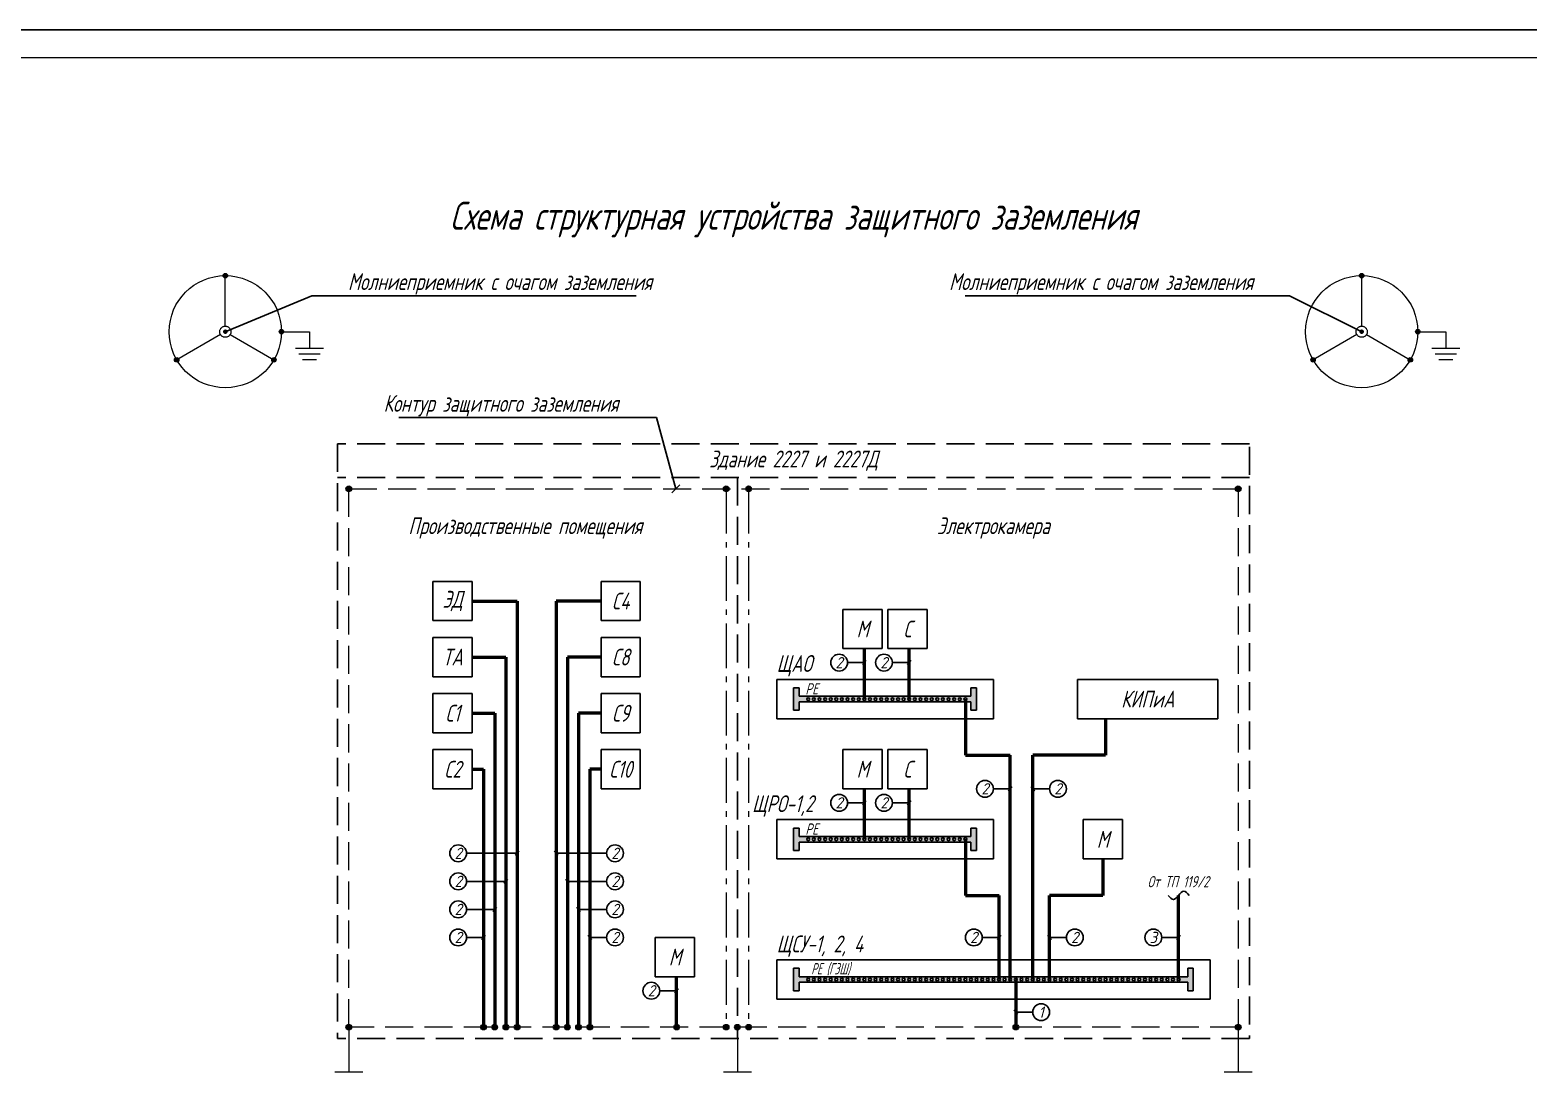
# Model space of a CAD drawing. Header units: millimetres. Extents: x -14296 to 10264, y -13087 to -5602.
# Drawn here: x -139.6 to 127.3, y -12678.5 to -12492.7 of the extents above; entities that cross this region are included whole.
import ezdxf
from ezdxf import colors
from ezdxf.entities.mleader import LeaderData, LeaderLine
from ezdxf.math import Vec2, Vec3

# ---------------------------------------------------------------- set-up
doc = ezdxf.new("R2010")
doc.units = ezdxf.units.MM
doc.linetypes.add('gost5', pattern=[7, 5, -2, 0])
doc.linetypes.add('gost6', pattern=[12, 8, -1.5, 1, -1.5])
for name, color, linetype, lineweight in [('Заземление (Вновь)', 6, 'gost6', 15), ('Линия выноска', 137, 'Continuous', 25), ('Рамка толстая', 7, 'Continuous', 15), ('Рамка тонкая', 5, 'Continuous', 25), ('Текст', 7, 'Continuous', 20)]:
    doc.layers.add(name, color=color, linetype=linetype, lineweight=lineweight)
doc.styles.add('Simplex', font='simplex.shx', dxfattribs={"width": 0.7, "oblique": 15})

# ---------------------------------------------------------------- blocks, each defined once
blk = doc.blocks.new('A$C551E481E')
at = {"layer": 'Рамка толстая'}
blk.add_line((836, 589), (20, 589), dxfattribs=at)
at = {"layer": 'Рамка тонкая'}
blk.add_line((841, 594), (0, 594), dxfattribs=at)
blk = doc.blocks.new('_None')

msp = doc.modelspace()

# ---------------------------------------------------------------- hatches: boundary and pattern name
at = {"layer": 'Заземление (Вновь)', "linetype": 'ByBlock'}
h = msp.add_hatch(color=256, dxfattribs=at)
h.paths.add_polyline_path([(-104.82267, -12536.14515), (-104.82267, -12536.54515), (-104.42267, -12536.54515, 0.414213562)])
h.paths.add_polyline_path([(-104.82267, -12536.14515, 0.414213562), (-105.22267, -12536.54515), (-104.82267, -12536.54515)])
h.paths.add_polyline_path([(-104.42267, -12536.54515), (-104.82267, -12536.54515), (-105.22267, -12536.54515, 1)])
h = msp.add_hatch(color=256, dxfattribs=at)
h.paths.add_polyline_path([(97.67733, -12536.14515), (97.67733, -12536.54515), (98.07733, -12536.54515, 0.414213562)])
h.paths.add_polyline_path([(97.67733, -12536.14515, 0.414213562), (97.27733, -12536.54515), (97.67733, -12536.54515)])
h.paths.add_polyline_path([(98.07733, -12536.54515), (97.67733, -12536.54515), (97.27733, -12536.54515, 1)])
at = {"layer": 'Заземление (Вновь)'}
h = msp.add_hatch(color=256, dxfattribs=at)
edge = h.paths.add_edge_path()
edge.add_arc((-104.82267, -12546.54515), 0.40452, 0, 360)
at = {"layer": 'Заземление (Вновь)', "linetype": 'ByBlock'}
h = msp.add_hatch(color=256, dxfattribs=at)
h.paths.add_polyline_path([(-94.82267, -12546.14515), (-94.82267, -12546.54515), (-94.42267, -12546.54515, 0.414213562)])
h.paths.add_polyline_path([(-94.82267, -12546.14515, 0.414213562), (-95.22267, -12546.54515), (-94.82267, -12546.54515)])
h.paths.add_polyline_path([(-94.42267, -12546.54515), (-94.82267, -12546.54515), (-95.22267, -12546.54515, 1)])
at = {"layer": 'Заземление (Вновь)'}
h = msp.add_hatch(color=256, dxfattribs=at)
edge = h.paths.add_edge_path()
edge.add_arc((97.67733, -12546.54515), 0.40452, 0, 360)
at = {"layer": 'Заземление (Вновь)', "linetype": 'ByBlock'}
h = msp.add_hatch(color=256, dxfattribs=at)
h.paths.add_polyline_path([(107.67733, -12546.14515), (107.67733, -12546.54515), (108.07733, -12546.54515, 0.414213562)])
h.paths.add_polyline_path([(107.67733, -12546.14515, 0.414213562), (107.27733, -12546.54515), (107.67733, -12546.54515)])
h.paths.add_polyline_path([(108.07733, -12546.54515), (107.67733, -12546.54515), (107.27733, -12546.54515, 1)])
h = msp.add_hatch(color=256, dxfattribs=at)
h.paths.add_polyline_path([(-113.48293, -12551.14515), (-113.48293, -12551.54515), (-113.08293, -12551.54515, 0.414213562)])
h.paths.add_polyline_path([(-113.48293, -12551.14515, 0.414213562), (-113.88293, -12551.54515), (-113.48293, -12551.54515)])
h.paths.add_polyline_path([(-113.08293, -12551.54515), (-113.48293, -12551.54515), (-113.88293, -12551.54515, 1)])
h = msp.add_hatch(color=256, dxfattribs=at)
h.paths.add_polyline_path([(-96.16242, -12551.14515), (-96.16242, -12551.54515), (-95.76242, -12551.54515, 0.414213562)])
h.paths.add_polyline_path([(-96.16242, -12551.14515, 0.414213562), (-96.56242, -12551.54515), (-96.16242, -12551.54515)])
h.paths.add_polyline_path([(-95.76242, -12551.54515), (-96.16242, -12551.54515), (-96.56242, -12551.54515, 1)])
h = msp.add_hatch(color=256, dxfattribs=at)
h.paths.add_polyline_path([(89.01707, -12551.14515), (89.01707, -12551.54515), (89.41707, -12551.54515, 0.414213562)])
h.paths.add_polyline_path([(89.01707, -12551.14515, 0.414213562), (88.61707, -12551.54515), (89.01707, -12551.54515)])
h.paths.add_polyline_path([(89.41707, -12551.54515), (89.01707, -12551.54515), (88.61707, -12551.54515, 1)])
h = msp.add_hatch(color=256, dxfattribs=at)
h.paths.add_polyline_path([(106.33758, -12551.14515), (106.33758, -12551.54515), (106.73758, -12551.54515, 0.414213562)])
h.paths.add_polyline_path([(106.33758, -12551.14515, 0.414213562), (105.93758, -12551.54515), (106.33758, -12551.54515)])
h.paths.add_polyline_path([(106.73758, -12551.54515), (106.33758, -12551.54515), (105.93758, -12551.54515, 1)])
for points in [[(-82.32267, -12574.54515, 1), (-83.32267, -12574.54515, 1)], [(-15.07267, -12574.54515, 1), (-16.07267, -12574.54515, 1)], [(-11.07267, -12574.54515, 1), (-12.07267, -12574.54515, 1)], [(76.17733, -12574.54515, 1), (75.17733, -12574.54515, 1)], [(-82.32267, -12670.54515, 1), (-83.32267, -12670.54515, 1)], [(-58.32267, -12670.54515, 1), (-59.32267, -12670.54515, 1)], [(-56.32267, -12670.54515, 1), (-57.32267, -12670.54515, 1)], [(-54.32267, -12670.54515, 1), (-55.32267, -12670.54515, 1)], [(-52.32267, -12670.54515, 1), (-53.32267, -12670.54515, 1)], [(-45.37658, -12670.54515, 1), (-46.37658, -12670.54515, 1)], [(-43.37658, -12670.54515, 1), (-44.37658, -12670.54515, 1)], [(-41.37658, -12670.54515, 1), (-42.37658, -12670.54515, 1)], [(-39.37658, -12670.54515, 1), (-40.37658, -12670.54515, 1)], [(-23.90489, -12670.54515, 1), (-24.90489, -12670.54515, 1)], [(-15.07267, -12670.54515, 1), (-16.07267, -12670.54515, 1)], [(-13.07267, -12670.54515, 1), (-14.07267, -12670.54515, 1)], [(-11.07267, -12670.54515, 1), (-12.07267, -12670.54515, 1)], [(36.55233, -12670.54515, 1), (35.55233, -12670.54515, 1)], [(76.17733, -12670.54515, 1), (75.17733, -12670.54515, 1)]]:
    msp.add_hatch(color=256, dxfattribs=at).paths.add_polyline_path(points)
at = {"layer": 'Рамка тонкая'}
h = msp.add_hatch(color=1, dxfattribs=at)
h.paths.add_polyline_path([(29.05233, -12610.04515), (28.05233, -12610.04515), (28.05233, -12611.54515), (-2.57267, -12611.54515), (-2.57267, -12610.04515), (-3.57267, -12610.04515), (-3.57267, -12614.04515), (-2.57267, -12614.04515), (-2.57267, -12612.54515), (28.05233, -12612.54515), (28.05233, -12614.04515), (29.05233, -12614.04515)])
h.paths.add_polyline_path([(26.80233, -12612.04515, -1), (27.30233, -12612.04515, -1)], flags=16)
h.paths.add_polyline_path([(25.80233, -12612.04515, -1), (26.30233, -12612.04515, -1)], flags=16)
h.paths.add_polyline_path([(24.80233, -12612.04515, -1), (25.30233, -12612.04515, -1)], flags=16)
h.paths.add_polyline_path([(23.80233, -12612.04515, -1), (24.30233, -12612.04515, -1)], flags=16)
h.paths.add_polyline_path([(22.80233, -12612.04515, -1), (23.30233, -12612.04515, -1)], flags=16)
h.paths.add_polyline_path([(21.80233, -12612.04515, -1), (22.30233, -12612.04515, -1)], flags=16)
h.paths.add_polyline_path([(20.80233, -12612.04515, -1), (21.30233, -12612.04515, -1)], flags=16)
h.paths.add_polyline_path([(19.80233, -12612.04515, -1), (20.30233, -12612.04515, -1)], flags=16)
h.paths.add_polyline_path([(18.80233, -12612.04515, -1), (19.30233, -12612.04515, -1)], flags=16)
h.paths.add_polyline_path([(17.80233, -12612.04515, -1), (18.30233, -12612.04515, -1)], flags=16)
h.paths.add_polyline_path([(16.80233, -12612.04515, -1), (17.30233, -12612.04515, -1)], flags=16)
h.paths.add_polyline_path([(15.80233, -12612.04515, -1), (16.30233, -12612.04515, -1)], flags=16)
h.paths.add_polyline_path([(14.80233, -12612.04515, -1), (15.30233, -12612.04515, -1)], flags=16)
h.paths.add_polyline_path([(13.80233, -12612.04515, -1), (14.30233, -12612.04515, -1)], flags=16)
h.paths.add_polyline_path([(12.80233, -12612.04515, -1), (13.30233, -12612.04515, -1)], flags=16)
h.paths.add_polyline_path([(11.80233, -12612.04515, -1), (12.30233, -12612.04515, -1)], flags=16)
h.paths.add_polyline_path([(10.80233, -12612.04515, -1), (11.30233, -12612.04515, -1)], flags=16)
h.paths.add_polyline_path([(9.80233, -12612.04515, -1), (10.30233, -12612.04515, -1)], flags=16)
h.paths.add_polyline_path([(8.80233, -12612.04515, -1), (9.30233, -12612.04515, -1)], flags=16)
h.paths.add_polyline_path([(7.80233, -12612.04515, -1), (8.30233, -12612.04515, -1)], flags=16)
h.paths.add_polyline_path([(6.80233, -12612.04515, -1), (7.30233, -12612.04515, -1)], flags=16)
h.paths.add_polyline_path([(5.80233, -12612.04515, -1), (6.30233, -12612.04515, -1)], flags=16)
h.paths.add_polyline_path([(4.80233, -12612.04515, -1), (5.30233, -12612.04515, -1)], flags=16)
h.paths.add_polyline_path([(3.80233, -12612.04515, -1), (4.30233, -12612.04515, -1)], flags=16)
h.paths.add_polyline_path([(2.80233, -12612.04515, -1), (3.30233, -12612.04515, -1)], flags=16)
h.paths.add_polyline_path([(1.80233, -12612.04515, -1), (2.30233, -12612.04515, -1)], flags=16)
h.paths.add_polyline_path([(0.80233, -12612.04515, -1), (1.30233, -12612.04515, -1)], flags=16)
h.paths.add_polyline_path([(-0.19767, -12612.04515, -1), (0.30233, -12612.04515, -1)], flags=16)
h.paths.add_polyline_path([(-1.19767, -12612.04515, -1), (-0.69767, -12612.04515, -1)], flags=16)
h = msp.add_hatch(color=1, dxfattribs=at)
h.paths.add_polyline_path([(29.05233, -12635.04515), (28.05233, -12635.04515), (28.05233, -12636.54515), (-2.57267, -12636.54515), (-2.57267, -12635.04515), (-3.57267, -12635.04515), (-3.57267, -12639.04515), (-2.57267, -12639.04515), (-2.57267, -12637.54515), (28.05233, -12637.54515), (28.05233, -12639.04515), (29.05233, -12639.04515)])
h.paths.add_polyline_path([(26.80233, -12637.04515, -1), (27.30233, -12637.04515, -1)], flags=16)
h.paths.add_polyline_path([(25.80233, -12637.04515, -1), (26.30233, -12637.04515, -1)], flags=16)
h.paths.add_polyline_path([(24.80233, -12637.04515, -1), (25.30233, -12637.04515, -1)], flags=16)
h.paths.add_polyline_path([(23.80233, -12637.04515, -1), (24.30233, -12637.04515, -1)], flags=16)
h.paths.add_polyline_path([(22.80233, -12637.04515, -1), (23.30233, -12637.04515, -1)], flags=16)
h.paths.add_polyline_path([(21.80233, -12637.04515, -1), (22.30233, -12637.04515, -1)], flags=16)
h.paths.add_polyline_path([(20.80233, -12637.04515, -1), (21.30233, -12637.04515, -1)], flags=16)
h.paths.add_polyline_path([(19.80233, -12637.04515, -1), (20.30233, -12637.04515, -1)], flags=16)
h.paths.add_polyline_path([(18.80233, -12637.04515, -1), (19.30233, -12637.04515, -1)], flags=16)
h.paths.add_polyline_path([(17.80233, -12637.04515, -1), (18.30233, -12637.04515, -1)], flags=16)
h.paths.add_polyline_path([(16.80233, -12637.04515, -1), (17.30233, -12637.04515, -1)], flags=16)
h.paths.add_polyline_path([(15.80233, -12637.04515, -1), (16.30233, -12637.04515, -1)], flags=16)
h.paths.add_polyline_path([(14.80233, -12637.04515, -1), (15.30233, -12637.04515, -1)], flags=16)
h.paths.add_polyline_path([(13.80233, -12637.04515, -1), (14.30233, -12637.04515, -1)], flags=16)
h.paths.add_polyline_path([(12.80233, -12637.04515, -1), (13.30233, -12637.04515, -1)], flags=16)
h.paths.add_polyline_path([(11.80233, -12637.04515, -1), (12.30233, -12637.04515, -1)], flags=16)
h.paths.add_polyline_path([(10.80233, -12637.04515, -1), (11.30233, -12637.04515, -1)], flags=16)
h.paths.add_polyline_path([(9.80233, -12637.04515, -1), (10.30233, -12637.04515, -1)], flags=16)
h.paths.add_polyline_path([(8.80233, -12637.04515, -1), (9.30233, -12637.04515, -1)], flags=16)
h.paths.add_polyline_path([(7.80233, -12637.04515, -1), (8.30233, -12637.04515, -1)], flags=16)
h.paths.add_polyline_path([(6.80233, -12637.04515, -1), (7.30233, -12637.04515, -1)], flags=16)
h.paths.add_polyline_path([(5.80233, -12637.04515, -1), (6.30233, -12637.04515, -1)], flags=16)
h.paths.add_polyline_path([(4.80233, -12637.04515, -1), (5.30233, -12637.04515, -1)], flags=16)
h.paths.add_polyline_path([(3.80233, -12637.04515, -1), (4.30233, -12637.04515, -1)], flags=16)
h.paths.add_polyline_path([(2.80233, -12637.04515, -1), (3.30233, -12637.04515, -1)], flags=16)
h.paths.add_polyline_path([(1.80233, -12637.04515, -1), (2.30233, -12637.04515, -1)], flags=16)
h.paths.add_polyline_path([(0.80233, -12637.04515, -1), (1.30233, -12637.04515, -1)], flags=16)
h.paths.add_polyline_path([(-0.19767, -12637.04515, -1), (0.30233, -12637.04515, -1)], flags=16)
h.paths.add_polyline_path([(-1.19767, -12637.04515, -1), (-0.69767, -12637.04515, -1)], flags=16)
h = msp.add_hatch(color=1, dxfattribs=at)
h.paths.add_polyline_path([(-3.57267, -12664.04515), (-2.57267, -12664.04515), (-2.57267, -12662.54515), (66.67733, -12662.54515), (66.67733, -12664.04515), (67.67733, -12664.04515), (67.67733, -12660.04515), (66.67733, -12660.04515), (66.67733, -12661.54515), (-2.57267, -12661.54515), (-2.57267, -12660.04515), (-3.57267, -12660.04515)])
h.paths.add_polyline_path([(-0.69767, -12662.04515, -1), (-1.19767, -12662.04515, -1)], flags=16)
h.paths.add_polyline_path([(0.30233, -12662.04515, -1), (-0.19767, -12662.04515, -1)], flags=16)
h.paths.add_polyline_path([(1.30233, -12662.04515, -1), (0.80233, -12662.04515, -1)], flags=16)
h.paths.add_polyline_path([(2.30233, -12662.04515, -1), (1.80233, -12662.04515, -1)], flags=16)
h.paths.add_polyline_path([(3.30233, -12662.04515, -1), (2.80233, -12662.04515, -1)], flags=16)
h.paths.add_polyline_path([(4.30233, -12662.04515, -1), (3.80233, -12662.04515, -1)], flags=16)
h.paths.add_polyline_path([(5.30233, -12662.04515, -1), (4.80233, -12662.04515, -1)], flags=16)
h.paths.add_polyline_path([(6.30233, -12662.04515, -1), (5.80233, -12662.04515, -1)], flags=16)
h.paths.add_polyline_path([(7.30233, -12662.04515, -1), (6.80233, -12662.04515, -1)], flags=16)
h.paths.add_polyline_path([(8.30233, -12662.04515, -1), (7.80233, -12662.04515, -1)], flags=16)
h.paths.add_polyline_path([(9.30233, -12662.04515, -1), (8.80233, -12662.04515, -1)], flags=16)
h.paths.add_polyline_path([(10.30233, -12662.04515, -1), (9.80233, -12662.04515, -1)], flags=16)
h.paths.add_polyline_path([(11.30233, -12662.04515, -1), (10.80233, -12662.04515, -1)], flags=16)
h.paths.add_polyline_path([(12.30233, -12662.04515, -1), (11.80233, -12662.04515, -1)], flags=16)
h.paths.add_polyline_path([(13.30233, -12662.04515, -1), (12.80233, -12662.04515, -1)], flags=16)
h.paths.add_polyline_path([(14.30233, -12662.04515, -1), (13.80233, -12662.04515, -1)], flags=16)
h.paths.add_polyline_path([(15.30233, -12662.04515, -1), (14.80233, -12662.04515, -1)], flags=16)
h.paths.add_polyline_path([(16.30233, -12662.04515, -1), (15.80233, -12662.04515, -1)], flags=16)
h.paths.add_polyline_path([(17.30233, -12662.04515, -1), (16.80233, -12662.04515, -1)], flags=16)
h.paths.add_polyline_path([(18.30233, -12662.04515, -1), (17.80233, -12662.04515, -1)], flags=16)
h.paths.add_polyline_path([(19.30233, -12662.04515, -1), (18.80233, -12662.04515, -1)], flags=16)
h.paths.add_polyline_path([(20.30233, -12662.04515, -1), (19.80233, -12662.04515, -1)], flags=16)
h.paths.add_polyline_path([(21.30233, -12662.04515, -1), (20.80233, -12662.04515, -1)], flags=16)
h.paths.add_polyline_path([(22.30233, -12662.04515, -1), (21.80233, -12662.04515, -1)], flags=16)
h.paths.add_polyline_path([(23.30233, -12662.04515, -1), (22.80233, -12662.04515, -1)], flags=16)
h.paths.add_polyline_path([(24.30233, -12662.04515, -1), (23.80233, -12662.04515, -1)], flags=16)
h.paths.add_polyline_path([(25.30233, -12662.04515, -1), (24.80233, -12662.04515, -1)], flags=16)
h.paths.add_polyline_path([(26.30233, -12662.04515, -1), (25.80233, -12662.04515, -1)], flags=16)
h.paths.add_polyline_path([(27.30233, -12662.04515, -1), (26.80233, -12662.04515, -1)], flags=16)
h.paths.add_polyline_path([(28.30233, -12662.04515, -1), (27.80233, -12662.04515, -1)], flags=16)
h.paths.add_polyline_path([(29.30233, -12662.04515, -1), (28.80233, -12662.04515, -1)], flags=16)
h.paths.add_polyline_path([(30.30233, -12662.04515, -1), (29.80233, -12662.04515, -1)], flags=16)
h.paths.add_polyline_path([(31.30233, -12662.04515, -1), (30.80233, -12662.04515, -1)], flags=16)
h.paths.add_polyline_path([(32.30233, -12662.04515, -1), (31.80233, -12662.04515, -1)], flags=16)
h.paths.add_polyline_path([(33.30233, -12662.04515, -1), (32.80233, -12662.04515, -1)], flags=16)
h.paths.add_polyline_path([(34.30233, -12662.04515, -1), (33.80233, -12662.04515, -1)], flags=16)
h.paths.add_polyline_path([(35.30233, -12662.04515, -1), (34.80233, -12662.04515, -1)], flags=16)
h.paths.add_polyline_path([(36.30233, -12662.04515, -1), (35.80233, -12662.04515, -1)], flags=16)
h.paths.add_polyline_path([(37.30233, -12662.04515, -1), (36.80233, -12662.04515, -1)], flags=16)
h.paths.add_polyline_path([(38.30233, -12662.04515, -1), (37.80233, -12662.04515, -1)], flags=16)
h.paths.add_polyline_path([(39.30233, -12662.04515, -1), (38.80233, -12662.04515, -1)], flags=16)
h.paths.add_polyline_path([(40.30233, -12662.04515, -1), (39.80233, -12662.04515, -1)], flags=16)
h.paths.add_polyline_path([(41.30233, -12662.04515, -1), (40.80233, -12662.04515, -1)], flags=16)
h.paths.add_polyline_path([(42.30233, -12662.04515, -1), (41.80233, -12662.04515, -1)], flags=16)
h.paths.add_polyline_path([(43.30233, -12662.04515, -1), (42.80233, -12662.04515, -1)], flags=16)
h.paths.add_polyline_path([(44.30233, -12662.04515, -1), (43.80233, -12662.04515, -1)], flags=16)
h.paths.add_polyline_path([(45.30233, -12662.04515, -1), (44.80233, -12662.04515, -1)], flags=16)
h.paths.add_polyline_path([(46.30233, -12662.04515, -1), (45.80233, -12662.04515, -1)], flags=16)
h.paths.add_polyline_path([(47.30233, -12662.04515, -1), (46.80233, -12662.04515, -1)], flags=16)
h.paths.add_polyline_path([(48.30233, -12662.04515, -1), (47.80233, -12662.04515, -1)], flags=16)
h.paths.add_polyline_path([(49.30233, -12662.04515, -1), (48.80233, -12662.04515, -1)], flags=16)
h.paths.add_polyline_path([(50.30233, -12662.04515, -1), (49.80233, -12662.04515, -1)], flags=16)
h.paths.add_polyline_path([(51.30233, -12662.04515, -1), (50.80233, -12662.04515, -1)], flags=16)
h.paths.add_polyline_path([(52.30233, -12662.04515, -1), (51.80233, -12662.04515, -1)], flags=16)
h.paths.add_polyline_path([(53.30233, -12662.04515, -1), (52.80233, -12662.04515, -1)], flags=16)
h.paths.add_polyline_path([(54.30233, -12662.04515, -1), (53.80233, -12662.04515, -1)], flags=16)
h.paths.add_polyline_path([(55.30233, -12662.04515, -1), (54.80233, -12662.04515, -1)], flags=16)
h.paths.add_polyline_path([(56.30233, -12662.04515, -1), (55.80233, -12662.04515, -1)], flags=16)
h.paths.add_polyline_path([(57.30233, -12662.04515, -1), (56.80233, -12662.04515, -1)], flags=16)
h.paths.add_polyline_path([(58.30233, -12662.04515, -1), (57.80233, -12662.04515, -1)], flags=16)
h.paths.add_polyline_path([(59.30233, -12662.04515, -1), (58.80233, -12662.04515, -1)], flags=16)
h.paths.add_polyline_path([(60.30233, -12662.04515, -1), (59.80233, -12662.04515, -1)], flags=16)
h.paths.add_polyline_path([(61.30233, -12662.04515, -1), (60.80233, -12662.04515, -1)], flags=16)
h.paths.add_polyline_path([(62.30233, -12662.04515, -1), (61.80233, -12662.04515, -1)], flags=16)
h.paths.add_polyline_path([(63.30233, -12662.04515, -1), (62.80233, -12662.04515, -1)], flags=16)
h.paths.add_polyline_path([(64.30233, -12662.04515, -1), (63.80233, -12662.04515, -1)], flags=16)
h.paths.add_polyline_path([(65.30233, -12662.04515, -1), (64.80233, -12662.04515, -1)], flags=16)

# ---------------------------------------------------------------- linework, layer by layer
at = {"layer": 'Заземление (Вновь)', "linetype": 'ByBlock'}
for p, q in [((-104.82267, -12545.54515), (-104.82267, -12536.54515)), ((97.67733, -12545.54515), (97.67733, -12536.54515)), ((-105.6887, -12547.04515), (-113.48293, -12551.54515)), ((-103.95665, -12547.04515), (-96.16242, -12551.54515)), ((-94.82267, -12546.54515), (-89.82267, -12546.54515)), ((-89.82267, -12546.54515), (-89.82267, -12549.54515)), ((96.8113, -12547.04515), (89.01707, -12551.54515)), ((98.54335, -12547.04515), (106.33758, -12551.54515)), ((107.67733, -12546.54515), (112.67733, -12546.54515)), ((112.67733, -12546.54515), (112.67733, -12549.54515)), ((-87.32267, -12549.54515), (-92.32267, -12549.54515)), ((115.17733, -12549.54515), (110.17733, -12549.54515)), ((-87.94767, -12550.54515), (-91.69767, -12550.54515)), ((-88.57267, -12551.54515), (-91.07267, -12551.54515)), ((114.55233, -12550.54515), (110.80233, -12550.54515)), ((113.92733, -12551.54515), (111.42733, -12551.54515)), ((-82.82267, -12670.54515), (-82.82267, -12678.54515)), ((-13.57267, -12670.54515), (-13.57267, -12678.54515)), ((75.67733, -12670.54515), (75.67733, -12678.54515)), ((-80.32267, -12678.54515), (-85.32267, -12678.54515)), ((-11.07267, -12678.54515), (-16.07267, -12678.54515)), ((78.17733, -12678.54515), (73.17733, -12678.54515))]:
    msp.add_line(p, q, dxfattribs=at)
at = {"layer": 'Заземление (Вновь)', "linetype": 'gost5'}
for p, q in [((-82.82267, -12670.54515), (-82.82267, -12574.54515)), ((-82.82267, -12574.54515), (75.67733, -12574.54515)), ((75.67733, -12574.54515), (75.67733, -12670.54515)), ((75.67733, -12670.54515), (-82.82267, -12670.54515))]:
    msp.add_line(p, q, dxfattribs=at)
at = {"layer": 'Заземление (Вновь)'}
for p, q in [((-15.57267, -12574.54515), (-15.57267, -12670.54515)), ((-11.57267, -12574.54515), (-11.57267, -12670.54515))]:
    msp.add_line(p, q, dxfattribs=at)
at = {"layer": 'Заземление (Вновь)', "color": 2, "linetype": 'ByBlock', "lineweight": 50}
for p, q in [((-60.82267, -12594.5621), (-52.82267, -12594.5621)), ((-52.82267, -12594.5621), (-52.82267, -12670.54515)), ((-37.87658, -12594.5621), (-45.87658, -12594.5621)), ((-45.87658, -12594.5621), (-45.87658, -12670.54515)), ((-60.82267, -12604.5621), (-54.82267, -12604.5621)), ((-54.82267, -12604.5621), (-54.82267, -12670.54515)), ((-37.87658, -12604.5621), (-43.87658, -12604.5621)), ((-43.87658, -12604.5621), (-43.87658, -12670.54515)), ((-60.82267, -12614.5621), (-56.82267, -12614.5621)), ((-56.82267, -12614.5621), (-56.82267, -12670.54515)), ((-37.87658, -12614.5621), (-41.87658, -12614.5621)), ((-41.87658, -12614.5621), (-41.87658, -12670.54515)), ((-60.82267, -12624.5621), (-58.82267, -12624.5621)), ((-58.82267, -12624.5621), (-58.82267, -12670.54515)), ((-37.87658, -12624.5621), (-39.87658, -12624.5621)), ((-39.87658, -12624.5621), (-39.87658, -12670.54515)), ((-24.40489, -12670.54515), (-24.40489, -12661.54515)), ((36.05233, -12662.04515), (36.05233, -12670.54515))]:
    msp.add_line(p, q, dxfattribs=at)
at = {"layer": 'Заземление (Вновь)', "color": 127, "linetype": 'ByBlock', "lineweight": 50}
for p, q in [((9.05233, -12612.04515), (9.05233, -12603.04515)), ((17.05233, -12612.04515), (17.05233, -12603.04515)), ((9.05233, -12637.04515), (9.05233, -12628.04515)), ((17.05233, -12637.04515), (17.05233, -12628.04515))]:
    msp.add_line(p, q, dxfattribs=at)
at = {"layer": 'Заземление (Вновь)', "color": 3, "linetype": 'ByBlock', "lineweight": 50}
for p, q in [((27.05233, -12612.04515), (27.05233, -12622.04515)), ((52.05233, -12615.54515), (52.05233, -12622.04515)), ((27.05233, -12622.04515), (35.05233, -12622.04515)), ((35.05233, -12662.04515), (35.05233, -12622.04515)), ((39.05233, -12662.04515), (39.05233, -12622.04515)), ((52.05233, -12622.04515), (39.05233, -12622.04515)), ((27.05233, -12637.04515), (27.05233, -12647.04515)), ((51.55233, -12640.54515), (51.55233, -12647.04515)), ((27.05233, -12647.04515), (33.05233, -12647.04515)), ((33.05233, -12662.04515), (33.05233, -12647.04515)), ((42.05233, -12662.04515), (42.05233, -12647.04515)), ((51.55233, -12647.04515), (42.05233, -12647.04515))]:
    msp.add_line(p, q, dxfattribs=at)
at = {"layer": 'Заземление (Вновь)', "color": 1, "linetype": 'ByBlock', "lineweight": 50}
msp.add_line((65.05233, -12662.04515), (65.05233, -12647.04515), dxfattribs=at)
at = {"layer": 'Заземление (Вновь)', "linetype": 'ByBlock'}
for centre, radius in [((-104.82267, -12536.54515), 0.4), ((97.67733, -12536.54515), 0.4), ((-104.82267, -12546.54515), 10), ((97.67733, -12546.54515), 10), ((-94.82267, -12546.54515), 0.4), ((107.67733, -12546.54515), 0.4), ((-113.48293, -12551.54515), 0.4), ((-96.16242, -12551.54515), 0.4), ((89.01707, -12551.54515), 0.4), ((106.33758, -12551.54515), 0.4), ((-82.82267, -12574.54515), 0.5), ((-15.57267, -12574.54515), 0.5), ((-11.57267, -12574.54515), 0.5), ((75.67733, -12574.54515), 0.5), ((-82.82267, -12670.54515), 0.5), ((-58.82267, -12670.54515), 0.5), ((-56.82267, -12670.54515), 0.5), ((-54.82267, -12670.54515), 0.5), ((-52.82267, -12670.54515), 0.5), ((-45.87658, -12670.54515), 0.5), ((-43.87658, -12670.54515), 0.5), ((-41.87658, -12670.54515), 0.5), ((-39.87658, -12670.54515), 0.5), ((-24.40489, -12670.54515), 0.5), ((-15.57267, -12670.54515), 0.5), ((-13.57267, -12670.54515), 0.5), ((-11.57267, -12670.54515), 0.5), ((36.05233, -12670.54515), 0.5), ((75.67733, -12670.54515), 0.5)]:
    msp.add_circle(centre, radius, dxfattribs=at)
at = {"layer": 'Заземление (Вновь)'}
for centre, radius in [((-104.82267, -12546.54515), 1), ((-104.82267, -12546.54515), 0.25), ((97.67733, -12546.54515), 1), ((97.67733, -12546.54515), 0.25)]:
    msp.add_circle(centre, radius, dxfattribs=at)
at = {"layer": 'Линия выноска'}
msp.add_line((-23.84085, -12573.83804), (-25.25506, -12575.25226), dxfattribs=at)
at = {"layer": 'Рамка тонкая', "linetype": 'gost5'}
for p, q in [((-84.82267, -12566.54515), (-84.82267, -12672.54515)), ((77.67733, -12566.54515), (-84.82267, -12566.54515)), ((77.67733, -12567.04786), (77.67733, -12672.54515)), ((77.67733, -12572.54515), (-84.82267, -12572.54515)), ((-13.57267, -12572.54515), (-13.57267, -12672.54515)), ((77.67733, -12672.54515), (-84.82267, -12672.54515))]:
    msp.add_line(p, q, dxfattribs=at)
at = {"layer": 'Рамка тонкая'}
for p, q in [((-67.82267, -12591.0621), (-67.82267, -12598.0621)), ((-60.82267, -12591.0621), (-67.82267, -12591.0621)), ((-60.82267, -12598.0621), (-60.82267, -12591.0621)), ((-37.87658, -12591.0621), (-37.87658, -12598.0621)), ((-30.87658, -12591.0621), (-37.87658, -12591.0621)), ((-30.87658, -12598.0621), (-30.87658, -12591.0621)), ((5.23983, -12596.04515), (5.23983, -12603.04515)), ((12.23983, -12596.04515), (5.23983, -12596.04515)), ((12.23983, -12603.04515), (12.23983, -12596.04515)), ((13.23983, -12596.04515), (13.23983, -12603.04515)), ((20.23983, -12596.04515), (13.23983, -12596.04515)), ((20.23983, -12603.04515), (20.23983, -12596.04515)), ((-67.82267, -12598.0621), (-60.82267, -12598.0621)), ((-37.87658, -12598.0621), (-30.87658, -12598.0621)), ((-67.82267, -12601.0621), (-67.82267, -12608.0621)), ((-60.82267, -12601.0621), (-67.82267, -12601.0621)), ((-60.82267, -12608.0621), (-60.82267, -12601.0621)), ((-37.87658, -12601.0621), (-37.87658, -12608.0621)), ((-30.87658, -12601.0621), (-37.87658, -12601.0621)), ((-30.87658, -12608.0621), (-30.87658, -12601.0621)), ((5.23983, -12603.04515), (12.23983, -12603.04515)), ((13.23983, -12603.04515), (20.23983, -12603.04515)), ((6.05233, -12605.54515), (9.05233, -12605.54515)), ((9.40402, -12605.19609), (8.69691, -12605.9032)), ((14.05233, -12605.54515), (17.05233, -12605.54515)), ((17.40402, -12605.19609), (16.69691, -12605.9032)), ((-67.82267, -12608.0621), (-60.82267, -12608.0621)), ((-37.87658, -12608.0621), (-30.87658, -12608.0621)), ((-6.57267, -12615.54515), (-6.57267, -12608.54515)), ((-6.57267, -12608.54515), (32.05233, -12608.54515)), ((32.05233, -12608.54515), (32.05233, -12615.54515)), ((47.05233, -12608.54515), (47.05233, -12615.54515)), ((72.05233, -12608.54515), (47.05233, -12608.54515)), ((72.05233, -12615.54515), (72.05233, -12608.54515)), ((-67.82267, -12611.0621), (-67.82267, -12618.0621)), ((-60.82267, -12611.0621), (-67.82267, -12611.0621)), ((-60.82267, -12618.0621), (-60.82267, -12611.0621)), ((-37.87658, -12611.0621), (-37.87658, -12618.0621)), ((-30.87658, -12611.0621), (-37.87658, -12611.0621)), ((-30.87658, -12618.0621), (-30.87658, -12611.0621)), ((32.05233, -12615.54515), (-6.57267, -12615.54515)), ((47.05233, -12615.54515), (72.05233, -12615.54515)), ((-67.82267, -12618.0621), (-60.82267, -12618.0621)), ((-37.87658, -12618.0621), (-30.87658, -12618.0621)), ((-67.82267, -12621.0621), (-67.82267, -12628.0621)), ((-60.82267, -12621.0621), (-67.82267, -12621.0621)), ((-60.82267, -12628.0621), (-60.82267, -12621.0621)), ((-37.87658, -12621.0621), (-37.87658, -12628.0621)), ((-30.87658, -12621.0621), (-37.87658, -12621.0621)), ((-30.87658, -12628.0621), (-30.87658, -12621.0621)), ((5.23983, -12621.04515), (5.23983, -12628.04515)), ((12.23983, -12621.04515), (5.23983, -12621.04515)), ((12.23983, -12628.04515), (12.23983, -12621.04515)), ((13.23983, -12621.04515), (13.23983, -12628.04515)), ((20.23983, -12621.04515), (13.23983, -12621.04515)), ((20.23983, -12628.04515), (20.23983, -12621.04515)), ((-67.82267, -12628.0621), (-60.82267, -12628.0621)), ((-37.87658, -12628.0621), (-30.87658, -12628.0621)), ((5.23983, -12628.04515), (12.23983, -12628.04515)), ((13.23983, -12628.04515), (20.23983, -12628.04515)), ((32.05233, -12628.04065), (35.05233, -12628.04065)), ((35.40402, -12627.69159), (34.69691, -12628.3987)), ((38.69877, -12627.69159), (39.40588, -12628.3987)), ((42.05046, -12628.04065), (39.05046, -12628.04065)), ((6.05233, -12630.54515), (9.05233, -12630.54515)), ((9.40402, -12630.19609), (8.69691, -12630.9032)), ((14.05233, -12630.54515), (17.05233, -12630.54515)), ((17.40402, -12630.19609), (16.69691, -12630.9032)), ((-6.57267, -12640.54515), (-6.57267, -12633.54515)), ((-6.57267, -12633.54515), (32.05233, -12633.54515)), ((32.05233, -12633.54515), (32.05233, -12640.54515)), ((48.05233, -12633.54515), (48.05233, -12640.54515)), ((55.05233, -12633.54515), (48.05233, -12633.54515)), ((55.05233, -12640.54515), (55.05233, -12633.54515)), ((-61.82081, -12639.54065), (-52.82267, -12639.54065)), ((-52.46912, -12639.1871), (-53.17623, -12639.8942)), ((-46.23013, -12639.1871), (-45.52303, -12639.8942)), ((-36.87844, -12639.54065), (-45.87658, -12639.54065)), ((32.05233, -12640.54515), (-6.57267, -12640.54515)), ((48.05233, -12640.54515), (55.05233, -12640.54515)), ((-61.82081, -12644.54065), (-54.82267, -12644.54065)), ((-54.46912, -12644.1871), (-55.17623, -12644.8942)), ((-44.23013, -12644.1871), (-43.52303, -12644.8942)), ((-36.87844, -12644.54065), (-43.87658, -12644.54065)), ((-61.82081, -12649.54065), (-56.82267, -12649.54065)), ((-56.46912, -12649.1871), (-57.17623, -12649.8942)), ((-42.23013, -12649.1871), (-41.52303, -12649.8942)), ((-36.87844, -12649.54065), (-41.87658, -12649.54065)), ((-61.82081, -12654.54065), (-58.82267, -12654.54065)), ((-58.46912, -12654.1871), (-59.17623, -12654.8942)), ((-40.23013, -12654.1871), (-39.52303, -12654.8942)), ((-36.87844, -12654.54065), (-39.87658, -12654.54065)), ((-28.21739, -12654.54515), (-28.21739, -12661.54515)), ((-21.21739, -12654.54515), (-28.21739, -12654.54515)), ((-21.21739, -12661.54515), (-21.21739, -12654.54515)), ((30.05419, -12654.54065), (33.05419, -12654.54065)), ((33.40588, -12654.19159), (32.69877, -12654.8987)), ((41.69877, -12654.19159), (42.40588, -12654.8987)), ((45.05046, -12654.54065), (42.05046, -12654.54065)), ((62.05419, -12654.54065), (65.05419, -12654.54065)), ((65.40588, -12654.19159), (64.69877, -12654.8987)), ((-6.57267, -12665.54515), (-6.57267, -12658.54515)), ((-6.57267, -12658.54515), (70.67733, -12658.54515)), ((70.67733, -12658.54515), (70.67733, -12665.54515)), ((-28.21739, -12661.54515), (-21.21739, -12661.54515)), ((-27.40489, -12664.04515), (-24.40489, -12664.04515)), ((-24.0532, -12663.69609), (-24.76031, -12664.4032)), ((70.67733, -12665.54515), (-6.57267, -12665.54515)), ((35.70064, -12667.5227), (36.40774, -12668.22981)), ((39.05233, -12667.87175), (36.05233, -12667.87175))]:
    msp.add_line(p, q, dxfattribs=at)
at = {"layer": 'Рамка тонкая', "color": 1}
for p, q in [((-3.57267, -12614.04515), (-3.57267, -12610.04515)), ((-3.57267, -12610.04515), (-2.57267, -12610.04515)), ((-2.57267, -12610.04515), (-2.57267, -12611.54515)), ((29.05233, -12610.04515), (28.05233, -12610.04515)), ((28.05233, -12610.04515), (28.05233, -12611.54515)), ((29.05233, -12614.04515), (29.05233, -12610.04515)), ((28.05233, -12611.54515), (-2.57267, -12611.54515)), ((-2.57267, -12614.04515), (-2.57267, -12612.54515)), ((-2.57267, -12612.54515), (28.05233, -12612.54515)), ((28.05233, -12614.04515), (28.05233, -12612.54515)), ((-3.57267, -12614.04515), (-2.57267, -12614.04515)), ((29.05233, -12614.04515), (28.05233, -12614.04515)), ((-3.57267, -12639.04515), (-3.57267, -12635.04515)), ((-3.57267, -12635.04515), (-2.57267, -12635.04515)), ((-2.57267, -12635.04515), (-2.57267, -12636.54515)), ((29.05233, -12635.04515), (28.05233, -12635.04515)), ((28.05233, -12635.04515), (28.05233, -12636.54515)), ((29.05233, -12639.04515), (29.05233, -12635.04515)), ((28.05233, -12636.54515), (-2.57267, -12636.54515)), ((-2.57267, -12639.04515), (-2.57267, -12637.54515)), ((-2.57267, -12637.54515), (28.05233, -12637.54515)), ((28.05233, -12639.04515), (28.05233, -12637.54515)), ((-3.57267, -12639.04515), (-2.57267, -12639.04515)), ((29.05233, -12639.04515), (28.05233, -12639.04515)), ((-3.57267, -12664.04515), (-3.57267, -12660.04515)), ((-3.57267, -12660.04515), (-2.57267, -12660.04515)), ((-2.57267, -12660.04515), (-2.57267, -12661.54515)), ((66.67733, -12661.54515), (-2.57267, -12661.54515)), ((67.67733, -12660.04515), (66.67733, -12660.04515)), ((66.67733, -12660.04515), (66.67733, -12661.54515)), ((67.67733, -12664.04515), (67.67733, -12660.04515)), ((-3.57267, -12664.04515), (-2.57267, -12664.04515)), ((-2.57267, -12664.04515), (-2.57267, -12662.54515)), ((-2.57267, -12662.54515), (66.67733, -12662.54515)), ((66.67733, -12664.04515), (66.67733, -12662.54515)), ((67.67733, -12664.04515), (66.67733, -12664.04515))]:
    msp.add_line(p, q, dxfattribs=at)
at = {"layer": 'Рамка тонкая'}
for centre in [(4.55233, -12605.54515), (12.55233, -12605.54515), (30.55233, -12628.04065), (43.55046, -12628.04065), (4.55233, -12630.54515), (12.55233, -12630.54515), (-63.32081, -12639.54065), (-35.37844, -12639.54065), (-63.32081, -12644.54065), (-35.37844, -12644.54065), (-63.32081, -12649.54065), (-35.37844, -12649.54065), (-63.32081, -12654.54065), (-35.37844, -12654.54065), (28.55419, -12654.54065), (46.55046, -12654.54065), (60.55419, -12654.54065), (-28.90489, -12664.04515), (40.55233, -12667.87175)]:
    msp.add_circle(centre, 1.5, dxfattribs=at)
at = {"layer": 'Рамка тонкая', "color": 1}
for centre in [(-0.94767, -12612.04515), (0.05233, -12612.04515), (1.05233, -12612.04515), (2.05233, -12612.04515), (3.05233, -12612.04515), (4.05233, -12612.04515), (5.05233, -12612.04515), (6.05233, -12612.04515), (7.05233, -12612.04515), (8.05233, -12612.04515), (9.05233, -12612.04515), (10.05233, -12612.04515), (11.05233, -12612.04515), (12.05233, -12612.04515), (13.05233, -12612.04515), (14.05233, -12612.04515), (15.05233, -12612.04515), (16.05233, -12612.04515), (17.05233, -12612.04515), (18.05233, -12612.04515), (19.05233, -12612.04515), (20.05233, -12612.04515), (21.05233, -12612.04515), (22.05233, -12612.04515), (23.05233, -12612.04515), (24.05233, -12612.04515), (25.05233, -12612.04515), (26.05233, -12612.04515), (27.05233, -12612.04515), (-0.94767, -12637.04515), (0.05233, -12637.04515), (1.05233, -12637.04515), (2.05233, -12637.04515), (3.05233, -12637.04515), (4.05233, -12637.04515), (5.05233, -12637.04515), (6.05233, -12637.04515), (7.05233, -12637.04515), (8.05233, -12637.04515), (9.05233, -12637.04515), (10.05233, -12637.04515), (11.05233, -12637.04515), (12.05233, -12637.04515), (13.05233, -12637.04515), (14.05233, -12637.04515), (15.05233, -12637.04515), (16.05233, -12637.04515), (17.05233, -12637.04515), (18.05233, -12637.04515), (19.05233, -12637.04515), (20.05233, -12637.04515), (21.05233, -12637.04515), (22.05233, -12637.04515), (23.05233, -12637.04515), (24.05233, -12637.04515), (25.05233, -12637.04515), (26.05233, -12637.04515), (27.05233, -12637.04515), (-0.94767, -12662.04515), (0.05233, -12662.04515), (1.05233, -12662.04515), (2.05233, -12662.04515), (3.05233, -12662.04515), (4.05233, -12662.04515), (5.05233, -12662.04515), (6.05233, -12662.04515), (7.05233, -12662.04515), (8.05233, -12662.04515), (9.05233, -12662.04515), (10.05233, -12662.04515), (11.05233, -12662.04515), (12.05233, -12662.04515), (13.05233, -12662.04515), (14.05233, -12662.04515), (15.05233, -12662.04515), (16.05233, -12662.04515), (17.05233, -12662.04515), (18.05233, -12662.04515), (19.05233, -12662.04515), (20.05233, -12662.04515), (21.05233, -12662.04515), (22.05233, -12662.04515), (23.05233, -12662.04515), (24.05233, -12662.04515), (25.05233, -12662.04515), (26.05233, -12662.04515), (27.05233, -12662.04515), (28.05233, -12662.04515), (29.05233, -12662.04515), (30.05233, -12662.04515), (31.05233, -12662.04515), (32.05233, -12662.04515), (33.05233, -12662.04515), (34.05233, -12662.04515), (35.05233, -12662.04515), (36.05233, -12662.04515), (37.05233, -12662.04515), (38.05233, -12662.04515), (39.05233, -12662.04515), (40.05233, -12662.04515), (41.05233, -12662.04515), (42.05233, -12662.04515), (43.05233, -12662.04515), (44.05233, -12662.04515), (45.05233, -12662.04515), (46.05233, -12662.04515), (47.05233, -12662.04515), (48.05233, -12662.04515), (49.05233, -12662.04515), (50.05233, -12662.04515), (51.05233, -12662.04515), (52.05233, -12662.04515), (53.05233, -12662.04515), (54.05233, -12662.04515), (55.05233, -12662.04515), (56.05233, -12662.04515), (57.05233, -12662.04515), (58.05233, -12662.04515), (59.05233, -12662.04515), (60.05233, -12662.04515), (61.05233, -12662.04515), (62.05233, -12662.04515), (63.05233, -12662.04515), (64.05233, -12662.04515), (65.05233, -12662.04515)]:
    msp.add_circle(centre, 0.25, dxfattribs=at)
at = {"layer": 'Рамка тонкая'}
msp.add_spline([(63.17733, -12647.04515), (64.11483, -12647.79515), (65.05233, -12647.04515), (65.98983, -12646.29515), (66.92733, -12647.04515)], degree=3, dxfattribs=at)

# ---------------------------------------------------------------- block references
msp.add_blockref('A$C551E481E', (-446.71622, -13086.74065))

# ---------------------------------------------------------------- texts
at = {"layer": 'Текст', "lineweight": 35, "insert": (-3.57267, -12526.54515), "char_height": 5, "width": 167, "attachment_point": 5, "style": 'Simplex'}
msp.add_mtext('Схема структурная устройства защитного заземления', dxfattribs=at)
at = {"layer": 'Текст', "lineweight": 20, "char_height": 3, "attachment_point": 5, "style": 'Simplex'}
for s, insert, width in [('Здание 2227 и 2227Д', (-3.57267, -12569.54515), 162.5), ('Производственные помещения', (-51.36562, -12581.54515), 91.25), ('Электрокамера', (32.05233, -12581.54515), 91.25)]:
    msp.add_mtext(s, dxfattribs=dict(at, insert=insert, width=width))
at = {"layer": 'Текст', "style": 'Simplex'}
for s, width, insert, char_height, attachment_point in [('ЭД', 10.2727067, (-64.32267, -12594.5621), 3, 5), ('{\\W0.7;С4}', 10.2727067, (-34.37658, -12594.5621), 3, 5), ('{\\W0.7;М}', 10.2727067, (8.73983, -12599.54515), 3, 5), ('{\\W0.7;С}', 10.2727067, (16.73983, -12599.54515), 3, 5), ('ТА', 10.2727067, (-64.32267, -12604.5621), 3, 5), ('{\\W0.7;С8}', 10.2727067, (-34.37658, -12604.5621), 3, 5), ('ЩАО', 10.2727067, (-6.57267, -12606.11156), 3, 4), ('{\\W0.9;2}', 2, (4.55233, -12605.54515), 2, 5), ('{\\W0.9;2}', 2, (12.55233, -12605.54515), 2, 5), ('PE', 10.2727067, (-0.32222, -12610.21933), 2, 5), ('{\\W0.7;КИПиА}', 10.2727067, (59.55233, -12612.04515), 3, 5), ('{\\W0.7;С1}', 10.2727067, (-64.32267, -12614.5621), 3, 5), ('{\\W0.7;С9}', 10.2727067, (-34.37658, -12614.5621), 3, 5), ('С2', 10.2727067, (-64.32267, -12624.5621), 3, 5), ('С10', 10.2727067, (-34.37658, -12624.5621), 3, 5), ('{\\W0.7;М}', 10.2727067, (8.73983, -12624.54515), 3, 5), ('{\\W0.7;С}', 10.2727067, (16.73983, -12624.54515), 3, 5), ('{\\W0.9;2}', 2, (30.55233, -12628.04065), 2, 5), ('{\\W0.9;2}', 2, (43.55046, -12628.04065), 2, 5), ('ЩРО-1,2', 18.4451317, (-10.95605, -12631.11156), 3, 4), ('{\\W0.9;2}', 2, (4.55233, -12630.54515), 2, 5), ('{\\W0.9;2}', 2, (12.55233, -12630.54515), 2, 5), ('PE', 10.2727067, (-0.32222, -12635.21933), 2, 5), ('{\\W0.7;М}', 10.2727067, (51.55233, -12637.04515), 3, 5), ('{\\W0.9;2}', 2, (-63.32081, -12639.54065), 2, 5), ('{\\W0.9;2}', 2, (-35.37844, -12639.54065), 2, 5), ('{\\W0.9;2}', 2, (-63.32081, -12644.54065), 2, 5), ('{\\W0.9;2}', 2, (-35.37844, -12644.54065), 2, 5), ('От ТП 119/2', 15.9031386, (64.97898, -12644.60661), 2, 5), ('{\\W0.9;2}', 2, (-63.32081, -12649.54065), 2, 5), ('{\\W0.9;2}', 2, (-35.37844, -12649.54065), 2, 5), ('{\\W0.9;2}', 2, (-63.32081, -12654.54065), 2, 5), ('{\\W0.9;2}', 2, (-35.37844, -12654.54065), 2, 5), ('{\\W0.9;2}', 2, (28.55419, -12654.54065), 2, 5), ('{\\W0.9;2}', 2, (46.55046, -12654.54065), 2, 5), ('{\\W0.9;3}', 2, (60.55419, -12654.54065), 2, 5), ('{\\W0.7;М}', 10.2727067, (-24.71739, -12658.04515), 3, 5), ('ЩСУ-1, 2, 4', 26.9208557, (-6.57267, -12656.11156), 3, 4), ('{\\W0.6;PE (ГЗШ)}', 10.2727067, (3.04984, -12660.21933), 2, 5), ('{\\W0.9;2}', 2, (-28.90489, -12664.04515), 2, 5), ('{\\W0.9;1}', 2, (40.55233, -12667.87175), 2, 5)]:
    msp.add_mtext_dynamic_manual_height_columns(s, width=width, gutter_width=12.5, heights=[0], dxfattribs=dict(at, insert=insert, char_height=char_height, attachment_point=attachment_point))

# ---------------------------------------------------------------- leaders
at = {"layer": 'Линия выноска'}
ml = msp.add_multileader_mtext('Standard', dxfattribs=at)
ml.set_content('Молниеприемник с очагом заземления', color=2, style='Simplex')
ml.set_leader_properties()
ml.set_arrow_properties(name='NONE')
ml.build(insert=Vec2(0, 0))
ml.multileader.update_dxf_attribs({"text_left_attachment_type": 6, "text_right_attachment_type": 6, "dogleg_length": 0})
ctx = ml.context
ctx.base_point, ctx.char_height, ctx.plane_origin = Vec3(-89.43556, -12540.11942), 3, Vec3(-25.63344, -12576.30737)
ctx.left_attachment, ctx.right_attachment, ctx.text_align_type = 6, 6, 1
notes = []
notes.append((ctx, [(1, (1, 1, 0), (-89.43556, -12540.11942), (1, 0), 0, [(1, [(-104.82267, -12546.54515)], 0, [])])]))
ctx.mtext.insert, ctx.mtext.alignment, ctx.mtext.line_spacing_factor, ctx.mtext.flow_direction = Vec3(-55.86761, -12536.11942), 2, 0.8, 5
ml = msp.add_multileader_mtext('Standard', dxfattribs=at)
ml.set_content('Молниеприемник с очагом заземления', color=2, style='Simplex')
ml.set_leader_properties()
ml.set_arrow_properties(name='NONE')
ml.build(insert=Vec2(0, 0))
ml.multileader.update_dxf_attribs({"text_left_attachment_type": 6, "text_right_attachment_type": 6, "dogleg_length": 0})
ctx = ml.context
ctx.base_point, ctx.char_height, ctx.plane_origin = Vec3(17.6817, -12540.11942), 3, Vec3(176.86656, -12576.30737)
ctx.left_attachment, ctx.right_attachment, ctx.text_align_type = 6, 6, 1
notes.append((ctx, [(0, (1, 1, 0), (84.8176, -12540.11942), (-1, 0), 0, [(1, [(97.67733, -12546.54515)], 0, [])])]))
ctx.mtext.insert, ctx.mtext.alignment, ctx.mtext.line_spacing_factor, ctx.mtext.flow_direction = Vec3(51.24965, -12536.11942), 2, 0.8, 5
ml = msp.add_multileader_mtext('Standard', dxfattribs=at)
ml.set_content('Контур защитного заземления', color=2, style='Simplex')
ml.set_leader_properties()
ml.set_arrow_properties(name='NONE')
ml.build(insert=Vec2(0, 0))
ml.multileader.update_dxf_attribs({"text_left_attachment_type": 6, "text_right_attachment_type": 6, "dogleg_length": 0})
ctx = ml.context
ctx.base_point, ctx.char_height, ctx.plane_origin = Vec3(-83.41863, -12561.82745), 3, Vec3(54.64129, -12604.30737)
ctx.left_attachment, ctx.right_attachment, ctx.text_align_type = 6, 6, 1
notes.append((ctx, [(0, (1, 1, 0), (-27.98273, -12561.82745), (-1, 0), 0, [(1, [(-24.54795, -12574.54515)], 0, [])])]))
ctx.mtext.insert, ctx.mtext.alignment, ctx.mtext.line_spacing_factor, ctx.mtext.flow_direction = Vec3(-55.70068, -12557.82745), 2, 0.8, 5
for ctx, leaders in notes:
    for number, flags, end, landing, length, lines in leaders:
        leader = LeaderData()
        leader.index, (leader.has_last_leader_line, leader.has_dogleg_vector, leader.attachment_direction) = number, flags
        leader.last_leader_point, leader.dogleg_vector, leader.dogleg_length = Vec3(end), Vec3(landing), length
        for number, points, colour, breaks in lines:
            line = LeaderLine()
            line.index, line.vertices, line.color, line.breaks = number, Vec3.list(points), colors.encode_raw_color(colour), breaks
            leader.lines.append(line)
        ctx.leaders.append(leader)

doc.saveas('drawing.dxf')
